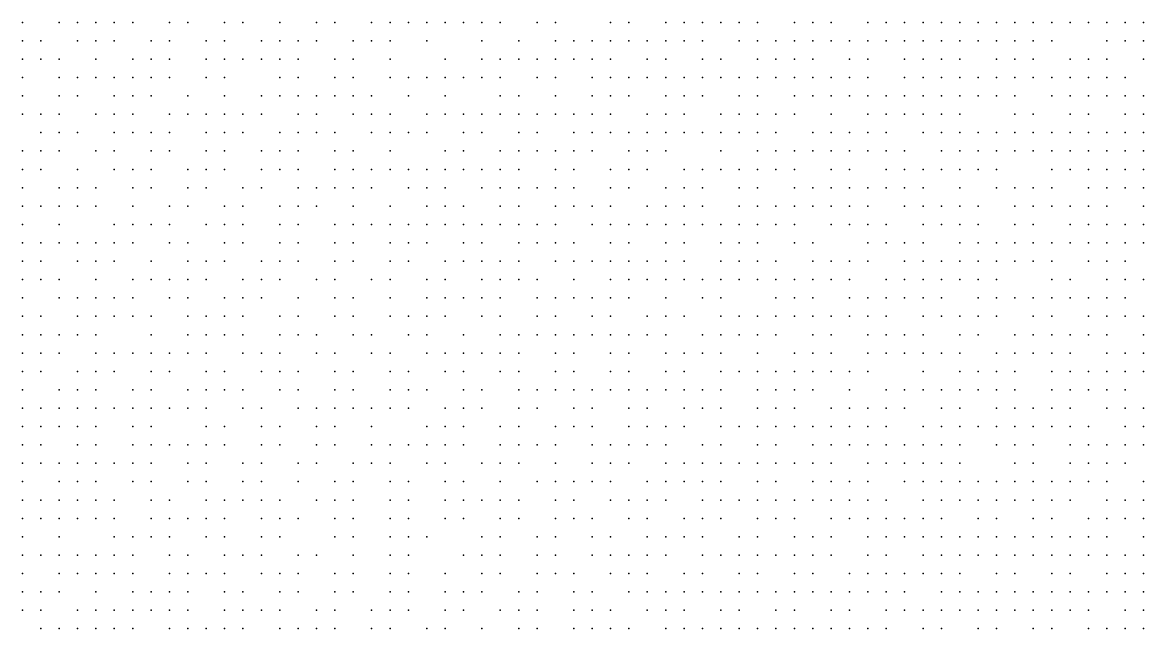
# Model space of a CAD drawing. Extents: x 429 to 793, y 817 to 1241.
# Drawn here: x 474.63 to 519.16, y 1159.71 to 1183.8 of the extents above; entities that cross this region are included whole.
import ezdxf

# ---------------------------------------------------------------- set-up
doc = ezdxf.new("R2010")
doc.units = 0

msp = doc.modelspace()

# ---------------------------------------------------------------- linework, layer by layer
for p in [(474.63, 1183.8, 166.089), (476.09, 1183.8, 168.683), (476.82, 1183.8, 170.114), (477.55, 1183.8, 171.3), (478.28, 1183.8, 172.22), (479.01, 1183.8, 173.578), (480.47, 1183.8, 175.9), (481.2, 1183.8, 176.815), (482.66, 1183.8, 179.562), (483.39, 1183.8, 180.3), (484.85, 1183.8, 182.775), (486.31, 1183.8, 184.504), (487.04, 1183.8, 185.94), (488.5, 1183.8, 187.71), (489.23, 1183.8, 188.82), (489.96, 1183.8, 190.193), (490.69, 1183.8, 190.975), (491.42, 1183.8, 192.068), (492.15, 1183.8, 192.738), (492.88, 1183.8, 193.83), (493.61, 1183.8, 194.915), (495.07, 1183.8, 196.994), (495.8, 1183.8, 197.72), (497.99, 1183.8, 200.532), (498.72, 1183.8, 201.481), (500.18, 1183.8, 203.265), (500.91, 1183.8, 203.77), (501.64, 1183.8, 204.275), (502.37, 1183.8, 205.155), (503.1, 1183.8, 206.344), (503.83, 1183.8, 206.665), (505.29, 1183.8, 208.355), (506.02, 1183.8, 209.3), (506.75, 1183.8, 210.203), (508.21, 1183.8, 211.533), (508.94, 1183.8, 212.403), (509.67, 1183.8, 212.854), (510.4, 1183.8, 213.3), (511.13, 1183.8, 214.043), (511.86, 1183.8, 214.794), (512.59, 1183.8, 215.545), (513.32, 1183.8, 216.335), (514.05, 1183.8, 216.802), (514.78, 1183.8, 217.27), (515.51, 1183.8, 218.04), (516.24, 1183.8, 218.51), (516.97, 1183.8, 219.35), (517.7, 1183.8, 219.786), (518.43, 1183.8, 220.423), (519.16, 1183.8, 221.135), (474.63, 1183.07, 166.336), (475.36, 1183.07, 167.335), (476.82, 1183.07, 169.848), (477.55, 1183.07, 171.32), (478.28, 1183.07, 172.384), (479.74, 1183.07, 174.98), (480.47, 1183.07, 175.91), (481.93, 1183.07, 178.357), (482.66, 1183.07, 179.109), (484.12, 1183.07, 181.524), (484.85, 1183.07, 182.593), (485.58, 1183.07, 183.938), (486.31, 1183.07, 184.939), (487.77, 1183.07, 186.86), (488.5, 1183.07, 188.182), (489.23, 1183.07, 189.235), (490.69, 1183.07, 191.397), (492.88, 1183.07, 193.947), (494.34, 1183.07, 195.987), (495.8, 1183.07, 197.404), (496.53, 1183.07, 198.635), (497.26, 1183.07, 199.878), (497.99, 1183.07, 200.205), (498.72, 1183.07, 201.389), (499.45, 1183.07, 201.864), (500.18, 1183.07, 202.612), (500.91, 1183.07, 204.119), (501.64, 1183.07, 204.65), (503.1, 1183.07, 206.027), (503.83, 1183.07, 207.028), (504.56, 1183.07, 208.034), (505.29, 1183.07, 208.717), (506.02, 1183.07, 209.217), (506.75, 1183.07, 210.065), (507.48, 1183.07, 210.721), (508.21, 1183.07, 211.05), (508.94, 1183.07, 212.277), (509.67, 1183.07, 212.728), (510.4, 1183.07, 213.62), (511.13, 1183.07, 214.098), (511.86, 1183.07, 215.107), (512.59, 1183.07, 215.638), (513.32, 1183.07, 216.302), (514.05, 1183.07, 217.105), (514.78, 1183.07, 217.572), (515.51, 1183.07, 217.829), (517.7, 1183.07, 219.753), (518.43, 1183.07, 220.51), (519.16, 1183.07, 220.97), (474.63, 1182.34, 166.418), (475.36, 1182.34, 167.499), (476.09, 1182.34, 168.58), (477.55, 1182.34, 171.054), (479.01, 1182.34, 173.522), (479.74, 1182.34, 174.99), (480.47, 1182.34, 176.069), (481.93, 1182.34, 178.195), (482.66, 1182.34, 179.554), (483.39, 1182.34, 179.852), (484.12, 1182.34, 181.967), (484.85, 1182.34, 182.735), (485.58, 1182.34, 184.095), (487.04, 1182.34, 186.092), (487.77, 1182.34, 186.81), (489.23, 1182.34, 189.331), (491.42, 1182.34, 192.172), (492.88, 1182.34, 194.364), (493.61, 1182.34, 194.663), (494.34, 1182.34, 195.745), (495.07, 1182.34, 196.817), (495.8, 1182.34, 198.052), (496.53, 1182.34, 198.84), (497.26, 1182.34, 199.573), (497.99, 1182.34, 200.587), (499.45, 1182.34, 201.958), (500.18, 1182.34, 203.323), (501.64, 1182.34, 204.973), (502.37, 1182.34, 205.452), (503.83, 1182.34, 207.25), (504.56, 1182.34, 207.738), (505.29, 1182.34, 208.396), (506.02, 1182.34, 209.572), (507.48, 1182.34, 211.046), (508.21, 1182.34, 211.375), (509.67, 1182.34, 213.143), (510.4, 1182.34, 213.94), (511.13, 1182.34, 214.417), (511.86, 1182.34, 214.895), (513.32, 1182.34, 216.17), (514.05, 1182.34, 216.894), (514.78, 1182.34, 217.618), (516.24, 1182.34, 218.779), (516.97, 1182.34, 219.585), (517.7, 1182.34, 220.047), (519.16, 1182.34, 221.265), (474.63, 1181.61, 166.332), (476.09, 1181.61, 168.617), (476.82, 1181.61, 170.122), (477.55, 1181.61, 171.191), (478.28, 1181.61, 172.732), (479.01, 1181.61, 173.798), (479.74, 1181.61, 174.726), (480.47, 1181.61, 175.92), (481.93, 1181.61, 178.64), (482.66, 1181.61, 179.691), (484.85, 1181.61, 182.715), (485.58, 1181.61, 183.478), (487.04, 1181.61, 186.322), (487.77, 1181.61, 187.223), (489.23, 1181.61, 189.394), (489.96, 1181.61, 190.48), (490.69, 1181.61, 191.535), (491.42, 1181.61, 192.271), (492.15, 1181.61, 193.325), (492.88, 1181.61, 194.412), (493.61, 1181.61, 195.078), (495.07, 1181.61, 197.106), (495.8, 1181.61, 197.974), (497.26, 1181.61, 199.963), (497.99, 1181.61, 200.627), (498.72, 1181.61, 201.68), (499.45, 1181.61, 202.333), (500.18, 1181.61, 203.381), (500.91, 1181.61, 203.698), (501.64, 1181.61, 204.869), (502.37, 1181.61, 205.4), (503.1, 1181.61, 206.265), (503.83, 1181.61, 206.763), (504.56, 1181.61, 208.105), (505.29, 1181.61, 208.964), (506.02, 1181.61, 209.734), (506.75, 1181.61, 210.388), (507.48, 1181.61, 210.717), (508.21, 1181.61, 211.7), (509.67, 1181.61, 212.985), (510.4, 1181.61, 213.462), (511.13, 1181.61, 214.705), (511.86, 1181.61, 215.215), (512.59, 1181.61, 216.01), (513.32, 1181.61, 216.478), (514.05, 1181.61, 217.197), (514.78, 1181.61, 217.71), (515.51, 1181.61, 218.434), (516.24, 1181.61, 219.082), (516.97, 1181.61, 219.518), (517.7, 1181.61, 219.88), (518.43, 1181.61, 220.805), (474.63, 1180.88, 165.742), (476.09, 1180.88, 168.945), (476.82, 1180.88, 169.997), (478.28, 1180.88, 172.285), (479.01, 1180.88, 173.205), (479.74, 1180.88, 174.864), (481.2, 1180.88, 177.37), (482.66, 1180.88, 179.538), (484.12, 1180.88, 181.785), (484.85, 1180.88, 183.16), (485.58, 1180.88, 183.916), (486.31, 1180.88, 184.97), (487.04, 1180.88, 186.283), (487.77, 1180.88, 187.022), (488.5, 1180.88, 187.635), (489.96, 1180.88, 190.402), (491.42, 1180.88, 191.982), (493.61, 1180.88, 195.518), (494.34, 1180.88, 195.839), (495.8, 1180.88, 198.26), (497.26, 1180.88, 199.3), (497.99, 1180.88, 200.353), (498.72, 1180.88, 201.59), (500.18, 1180.88, 203.064), (500.91, 1180.88, 204.073), (501.64, 1180.88, 204.765), (503.1, 1180.88, 206.801), (503.83, 1180.88, 207.13), (505.29, 1180.88, 208.848), (506.02, 1180.88, 209.745), (506.75, 1180.88, 210.23), (507.48, 1180.88, 211.048), (508.21, 1180.88, 211.696), (508.94, 1180.88, 212.476), (509.67, 1180.88, 213.305), (510.4, 1180.88, 213.941), (511.13, 1180.88, 214.577), (511.86, 1180.88, 215.023), (512.59, 1180.88, 215.914), (513.32, 1180.88, 216.318), (514.05, 1180.88, 217.247), (515.51, 1180.88, 218.48), (516.24, 1180.88, 218.947), (516.97, 1180.88, 219.417), (517.7, 1180.88, 220.175), (518.43, 1180.88, 220.887), (519.16, 1180.88, 221.525), (474.63, 1180.15, 166.312), (475.36, 1180.15, 167.305), (476.09, 1180.15, 168.217), (477.55, 1180.15, 171.39), (478.28, 1180.15, 172.608), (479.01, 1180.15, 173.677), (480.47, 1180.15, 175.932), (481.2, 1180.15, 177.427), (481.93, 1180.15, 178.478), (482.66, 1180.15, 179.53), (483.39, 1180.15, 180.966), (484.12, 1180.15, 181.957), (485.58, 1180.15, 184.395), (486.31, 1180.15, 185.383), (487.77, 1180.15, 187.434), (488.5, 1180.15, 188.46), (489.23, 1180.15, 189.431), (490.69, 1180.15, 191.305), (491.42, 1180.15, 192.394), (492.15, 1180.15, 193.424), (492.88, 1180.15, 194.16), (493.61, 1180.15, 195.197), (494.34, 1180.15, 196.234), (495.07, 1180.15, 197.423), (495.8, 1180.15, 198), (496.53, 1180.15, 198.65), (497.26, 1180.15, 200.165), (497.99, 1180.15, 200.64), (499.45, 1180.15, 202.44), (500.18, 1180.15, 203.087), (500.91, 1180.15, 204.448), (502.37, 1180.15, 205.637), (503.1, 1180.15, 206.471), (503.83, 1180.15, 207.473), (504.56, 1180.15, 208.389), (505.29, 1180.15, 209.108), (506.75, 1180.15, 210.562), (508.21, 1180.15, 211.865), (508.94, 1180.15, 212.35), (509.67, 1180.15, 213.305), (510.4, 1180.15, 213.941), (511.13, 1180.15, 214.895), (511.86, 1180.15, 215.34), (514.05, 1180.15, 217.092), (514.78, 1180.15, 218.017), (516.24, 1180.15, 219.25), (516.97, 1180.15, 219.712), (518.43, 1180.15, 220.673), (519.16, 1180.15, 221.385), (475.36, 1179.42, 167.78), (476.09, 1179.42, 168.837), (476.82, 1179.42, 169.963), (478.28, 1179.42, 172.484), (479.01, 1179.42, 173.881), (479.74, 1179.42, 175.042), (480.47, 1179.42, 176.23), (481.93, 1179.42, 178.62), (482.66, 1179.42, 179.52), (483.39, 1179.42, 181.022), (484.85, 1179.42, 183.12), (485.58, 1179.42, 184.107), (486.31, 1179.42, 185.508), (487.04, 1179.42, 186.245), (488.5, 1179.42, 188.174), (489.23, 1179.42, 189.353), (489.96, 1179.42, 190.625), (490.69, 1179.42, 191.717), (492.15, 1179.42, 193.597), (492.88, 1179.42, 194.557), (494.34, 1179.42, 196.308), (495.07, 1179.42, 197.345), (496.53, 1179.42, 199.064), (497.26, 1179.42, 200.075), (497.99, 1179.42, 201.025), (498.72, 1179.42, 201.783), (499.45, 1179.42, 202.82), (500.18, 1179.42, 203.467), (500.91, 1179.42, 204.493), (501.64, 1179.42, 205.04), (502.37, 1179.42, 205.812), (503.1, 1179.42, 206.814), (503.83, 1179.42, 207.486), (504.56, 1179.42, 208.273), (506.02, 1179.42, 209.441), (506.75, 1179.42, 210.41), (507.48, 1179.42, 211.319), (508.21, 1179.42, 212.198), (508.94, 1179.42, 212.675), (510.4, 1179.42, 214.258), (511.13, 1179.42, 214.577), (511.86, 1179.42, 215.658), (512.59, 1179.42, 216.158), (513.32, 1179.42, 216.625), (514.05, 1179.42, 217.4), (514.78, 1179.42, 217.862), (515.51, 1179.42, 218.688), (516.24, 1179.42, 219.118), (516.97, 1179.42, 219.748), (517.7, 1179.42, 220.46), (518.43, 1179.42, 220.958), (519.16, 1179.42, 221.67), (474.63, 1178.69, 166.528), (475.36, 1178.69, 167.666), (476.09, 1178.69, 168.73), (477.55, 1178.69, 171.161), (478.28, 1178.69, 172.335), (479.74, 1178.69, 175.045), (480.47, 1178.69, 175.49), (481.93, 1178.69, 178.61), (482.66, 1178.69, 179.812), (484.12, 1178.69, 182.21), (484.85, 1178.69, 183.082), (485.58, 1178.69, 183.53), (487.04, 1178.69, 186.62), (487.77, 1178.69, 187.601), (489.23, 1178.69, 189.76), (491.42, 1178.69, 192.619), (492.15, 1178.69, 193.523), (493.61, 1178.69, 194.955), (494.34, 1178.69, 196.016), (495.07, 1178.69, 197.077), (495.8, 1178.69, 198.438), (496.53, 1178.69, 199.449), (497.26, 1178.69, 200.147), (498.72, 1178.69, 201.507), (499.45, 1178.69, 202.163), (500.18, 1178.69, 203.66), (502.37, 1178.69, 205.845), (503.83, 1178.69, 207.828), (504.56, 1178.69, 208.158), (505.29, 1178.69, 209.137), (506.02, 1178.69, 209.779), (506.75, 1178.69, 210.742), (507.48, 1178.69, 211.197), (508.21, 1178.69, 212.106), (508.94, 1178.69, 212.522), (509.67, 1178.69, 213.47), (511.13, 1178.69, 214.894), (511.86, 1178.69, 215.212), (512.59, 1178.69, 215.997), (513.32, 1178.69, 216.932), (514.05, 1178.69, 217.085), (514.78, 1178.69, 218.127), (515.51, 1178.69, 218.557), (516.24, 1178.69, 218.986), (516.97, 1178.69, 219.83), (517.7, 1178.69, 220.288), (518.43, 1178.69, 221.243), (519.16, 1178.69, 221.457), (474.63, 1177.96, 166.015), (475.36, 1177.96, 167.85), (476.82, 1177.96, 170.253), (478.28, 1177.96, 172.36), (479.01, 1177.96, 174.061), (479.74, 1177.96, 174.777), (481.2, 1177.96, 177.445), (481.93, 1177.96, 178.155), (482.66, 1177.96, 179.51), (484.12, 1177.96, 182.172), (484.85, 1177.96, 183.343), (485.58, 1177.96, 183.94), (487.04, 1177.96, 186.155), (487.77, 1177.96, 187.314), (488.5, 1177.96, 188.702), (489.23, 1177.96, 189.683), (489.96, 1177.96, 190.77), (490.69, 1177.96, 191.805), (491.42, 1177.96, 192.545), (492.15, 1177.96, 193.449), (492.88, 1177.96, 194.699), (493.61, 1177.96, 195.353), (494.34, 1177.96, 196.705), (495.8, 1177.96, 198.135), (496.53, 1177.96, 199.167), (497.99, 1177.96, 200.845), (498.72, 1177.96, 201.887), (499.45, 1177.96, 202.878), (500.91, 1177.96, 204.48), (501.64, 1177.96, 205.208), (502.37, 1177.96, 206.198), (503.1, 1177.96, 206.848), (503.83, 1177.96, 207.85), (504.56, 1177.96, 208.5), (505.29, 1177.96, 209.148), (506.75, 1177.96, 210.427), (507.48, 1177.96, 211.53), (508.94, 1177.96, 212.848), (509.67, 1177.96, 213.325), (510.4, 1177.96, 213.795), (511.13, 1177.96, 215.06), (511.86, 1177.96, 215.53), (512.59, 1177.96, 216.295), (513.32, 1177.96, 217.068), (515.51, 1177.96, 218.92), (516.24, 1177.96, 219.375), (516.97, 1177.96, 220.12), (517.7, 1177.96, 220.577), (518.43, 1177.96, 221.035), (519.16, 1177.96, 221.742), (474.63, 1177.23, 166.492), (476.09, 1177.23, 169.09), (476.82, 1177.23, 170.14), (477.55, 1177.23, 171.485), (479.01, 1177.23, 173.853), (479.74, 1177.23, 175.224), (481.2, 1177.23, 177.625), (481.93, 1177.23, 178.6), (483.39, 1177.23, 181.022), (484.12, 1177.23, 181.717), (485.58, 1177.23, 184.35), (486.31, 1177.23, 185.38), (487.04, 1177.23, 186.565), (487.77, 1177.23, 187.435), (488.5, 1177.23, 188.456), (489.96, 1177.23, 190.83), (490.69, 1177.23, 191.895), (491.42, 1177.23, 192.96), (492.88, 1177.23, 194.046), (493.61, 1177.23, 195.75), (494.34, 1177.23, 196.625), (495.07, 1177.23, 197.58), (495.8, 1177.23, 198.53), (496.53, 1177.23, 199.562), (497.99, 1177.23, 201.23), (498.72, 1177.23, 202.234), (500.18, 1177.23, 203.92), (500.91, 1177.23, 204.38), (501.64, 1177.23, 205.561), (503.1, 1177.23, 207.2), (503.83, 1177.23, 207.93), (505.29, 1177.23, 208.837), (506.02, 1177.23, 209.805), (506.75, 1177.23, 210.76), (507.48, 1177.23, 211.408), (508.21, 1177.23, 212.37), (508.94, 1177.23, 213.172), (509.67, 1177.23, 213.65), (510.4, 1177.23, 214.12), (511.86, 1177.23, 215.83), (513.32, 1177.23, 217.06), (514.05, 1177.23, 217.68), (514.78, 1177.23, 217.995), (515.51, 1177.23, 218.755), (516.97, 1177.23, 219.665), (517.7, 1177.23, 220.867), (518.43, 1177.23, 221.325), (519.16, 1177.23, 221.783), (474.63, 1176.5, 166.407), (475.36, 1176.5, 167.445), (476.09, 1176.5, 168.8), (476.82, 1176.5, 169.56), (477.55, 1176.5, 171.503), (479.01, 1176.5, 173.71), (480.47, 1176.5, 176.385), (481.2, 1176.5, 177.42), (482.66, 1176.5, 180.093), (483.39, 1176.5, 181.16), (484.85, 1176.5, 183.157), (485.58, 1176.5, 184.484), (486.31, 1176.5, 185.635), (487.77, 1176.5, 187.842), (489.23, 1176.5, 189.477), (490.69, 1176.5, 191.607), (491.42, 1176.5, 193.05), (492.15, 1176.5, 193.79), (493.61, 1176.5, 195.835), (494.34, 1176.5, 196.545), (495.8, 1176.5, 198.265), (496.53, 1176.5, 199.32), (497.26, 1176.5, 200.23), (497.99, 1176.5, 201.14), (499.45, 1176.5, 202.608), (500.18, 1176.5, 203.958), (500.91, 1176.5, 204.74), (501.64, 1176.5, 205.277), (503.1, 1176.5, 206.9), (503.83, 1176.5, 207.82), (504.56, 1176.5, 208.542), (505.29, 1176.5, 209.175), (506.02, 1176.5, 210.143), (506.75, 1176.5, 210.773), (507.48, 1176.5, 211.74), (508.21, 1176.5, 212.217), (509.67, 1176.5, 213.637), (510.4, 1176.5, 214.395), (511.13, 1176.5, 215.27), (511.86, 1176.5, 215.513), (512.59, 1176.5, 216.13), (514.05, 1176.5, 217.825), (514.78, 1176.5, 218.293), (515.51, 1176.5, 219.045), (516.24, 1176.5, 219.5), (516.97, 1176.5, 220.206), (517.7, 1176.5, 220.835), (519.16, 1176.5, 222.08), (474.63, 1175.77, 166.484), (476.09, 1175.77, 168.98), (478.28, 1175.77, 172.395), (479.01, 1175.77, 174.16), (479.74, 1175.77, 175.053), (480.47, 1175.77, 176.24), (481.93, 1175.77, 178.9), (482.66, 1175.77, 179.908), (483.39, 1175.77, 180.928), (484.85, 1175.77, 183.567), (485.58, 1175.77, 184.618), (487.04, 1175.77, 186.609), (487.77, 1175.77, 187.965), (488.5, 1175.77, 188.25), (489.23, 1175.77, 189.595), (489.96, 1175.77, 190.94), (490.69, 1175.77, 192.032), (491.42, 1175.77, 192.79), (492.15, 1175.77, 193.29), (492.88, 1175.77, 194.5), (493.61, 1175.77, 195.92), (494.34, 1175.77, 196.943), (495.07, 1175.77, 197.605), (495.8, 1175.77, 198.66), (497.26, 1175.77, 200.595), (497.99, 1175.77, 201.322), (498.72, 1175.77, 201.955), (499.45, 1175.77, 202.971), (500.18, 1175.77, 203.987), (500.91, 1175.77, 204.64), (501.64, 1175.77, 205.614), (502.37, 1175.77, 206.588), (503.1, 1175.77, 207.25), (503.83, 1175.77, 208.17), (504.56, 1175.77, 208.879), (505.29, 1175.77, 209.513), (506.75, 1175.77, 211.11), (507.48, 1175.77, 211.622), (508.21, 1175.77, 212.368), (508.94, 1175.77, 213.316), (510.4, 1175.77, 214.702), (511.13, 1175.77, 215.14), (511.86, 1175.77, 215.813), (512.59, 1175.77, 216.43), (514.05, 1175.77, 217.66), (514.78, 1175.77, 218.125), (516.24, 1175.77, 219.797), (516.97, 1175.77, 220.002), (517.7, 1175.77, 220.707), (518.43, 1175.77, 221.559), (519.16, 1175.77, 221.984), (474.63, 1175.04, 165.998), (475.36, 1175.04, 167.832), (476.09, 1175.04, 168.87), (476.82, 1175.04, 169.839), (477.55, 1175.04, 171.52), (478.28, 1175.04, 172.557), (479.01, 1175.04, 173.903), (480.47, 1175.04, 175.945), (481.2, 1175.04, 177.72), (482.66, 1175.04, 179.742), (483.39, 1175.04, 181.346), (484.85, 1175.04, 183.383), (485.58, 1175.04, 184.388), (487.04, 1175.04, 185.99), (487.77, 1175.04, 187.68), (489.23, 1175.04, 190.02), (489.96, 1175.04, 190.752), (490.69, 1175.04, 191.79), (492.15, 1175.04, 193.715), (492.88, 1175.04, 194.61), (494.34, 1175.04, 196.63), (495.07, 1175.04, 197.34), (495.8, 1175.04, 198.674), (496.53, 1175.04, 199.362), (497.99, 1175.04, 200.96), (498.72, 1175.04, 202.317), (500.18, 1175.04, 204.074), (500.91, 1175.04, 204.995), (502.37, 1175.04, 206.626), (503.1, 1175.04, 206.938), (503.83, 1175.04, 208.246), (505.29, 1175.04, 209.535), (506.02, 1175.04, 210.293), (508.21, 1175.04, 212.37), (508.94, 1175.04, 212.997), (509.67, 1175.04, 213.945), (510.4, 1175.04, 214.573), (511.86, 1175.04, 216.113), (512.59, 1175.04, 216.73), (513.32, 1175.04, 217.195), (514.05, 1175.04, 218.027), (514.78, 1175.04, 218.46), (515.51, 1175.04, 218.888), (516.24, 1175.04, 219.593), (516.97, 1175.04, 220.299), (517.7, 1175.04, 221.005), (518.43, 1175.04, 221.431), (519.16, 1175.04, 222.205), (474.63, 1174.31, 166.235), (475.36, 1174.31, 167.272), (476.82, 1174.31, 170.362), (477.55, 1174.31, 171.396), (478.28, 1174.31, 172.43), (479.74, 1174.31, 175.055), (481.2, 1174.31, 177.451), (481.93, 1174.31, 179.008), (482.66, 1174.31, 180.159), (484.12, 1174.31, 182.48), (484.85, 1174.31, 182.933), (485.58, 1174.31, 183.795), (487.04, 1174.31, 186.4), (487.77, 1174.31, 187.82), (489.23, 1174.31, 190.138), (489.96, 1174.31, 191.177), (491.42, 1174.31, 192.715), (492.15, 1174.31, 193.963), (492.88, 1174.31, 195.02), (493.61, 1174.31, 196.067), (494.34, 1174.31, 196.863), (495.8, 1174.31, 198.737), (496.53, 1174.31, 199.727), (497.26, 1174.31, 200.415), (497.99, 1174.31, 201.051), (498.72, 1174.31, 202.372), (499.45, 1174.31, 203.042), (500.18, 1174.31, 203.971), (500.91, 1174.31, 204.707), (502.37, 1174.31, 206.335), (503.1, 1174.31, 207.288), (503.83, 1174.31, 207.95), (504.56, 1174.31, 208.905), (506.02, 1174.31, 210.175), (506.75, 1174.31, 211.061), (507.48, 1174.31, 211.753), (508.21, 1174.31, 212.685), (509.67, 1174.31, 213.938), (510.4, 1174.31, 214.88), (511.13, 1174.31, 215.497), (511.86, 1174.31, 216.111), (512.59, 1174.31, 216.723), (513.32, 1174.31, 217.465), (514.05, 1174.31, 217.897), (514.78, 1174.31, 218.725), (515.51, 1174.31, 219.185), (516.97, 1174.31, 220.597), (517.7, 1174.31, 221.098), (518.43, 1174.31, 221.76), (474.63, 1173.58, 165.675), (475.36, 1173.58, 167.75), (476.09, 1173.58, 168.91), (477.55, 1173.58, 171.565), (479.01, 1173.58, 173.905), (479.74, 1173.58, 175.246), (480.47, 1173.58, 176.54), (481.2, 1173.58, 177.873), (481.93, 1173.58, 178.565), (483.39, 1173.58, 180.893), (484.12, 1173.58, 182.028), (484.85, 1173.58, 183.195), (486.31, 1173.58, 185.51), (487.04, 1173.58, 186.822), (488.5, 1173.58, 188.908), (489.23, 1173.58, 189.95), (490.69, 1173.58, 191.932), (491.42, 1173.58, 193.14), (492.88, 1173.58, 195.117), (493.61, 1173.58, 195.908), (494.34, 1173.58, 196.762), (495.07, 1173.58, 198.09), (496.53, 1173.58, 199.758), (497.99, 1173.58, 201.758), (498.72, 1173.58, 202.427), (499.45, 1173.58, 203.405), (500.18, 1173.58, 204.334), (500.91, 1173.58, 205.062), (501.64, 1173.58, 205.705), (502.37, 1173.58, 206.69), (503.1, 1173.58, 207.395), (503.83, 1173.58, 208.277), (504.56, 1173.58, 208.59), (505.29, 1173.58, 209.545), (506.02, 1173.58, 210.5), (506.75, 1173.58, 211.452), (507.48, 1173.58, 212.068), (508.94, 1173.58, 213.439), (509.67, 1173.58, 213.879), (510.4, 1173.58, 214.758), (511.13, 1173.58, 215.492), (511.86, 1173.58, 216.104), (512.59, 1173.58, 216.414), (513.32, 1173.58, 217.335), (515.51, 1173.58, 219.482), (516.24, 1173.58, 219.938), (517.7, 1173.58, 221.145), (518.43, 1173.58, 221.6), (519.16, 1173.58, 222.48), (474.63, 1172.85, 166.152), (476.09, 1172.85, 168.95), (476.82, 1172.85, 170.242), (477.55, 1172.85, 171.277), (478.28, 1172.85, 172.452), (479.01, 1172.85, 173.335), (480.47, 1172.85, 176.642), (481.2, 1172.85, 177.334), (482.66, 1172.85, 179.993), (483.39, 1172.85, 181.308), (484.12, 1172.85, 182.443), (485.58, 1172.85, 184.62), (487.04, 1172.85, 186.652), (487.77, 1172.85, 187.668), (489.23, 1172.85, 189.908), (490.69, 1172.85, 192.074), (491.42, 1172.85, 193.065), (492.15, 1172.85, 194.137), (492.88, 1172.85, 194.805), (493.61, 1172.85, 195.807), (495.07, 1172.85, 197.832), (495.8, 1172.85, 198.465), (496.53, 1172.85, 199.81), (497.26, 1172.85, 200.67), (497.99, 1172.85, 201.45), (498.72, 1172.85, 202.142), (500.18, 1172.85, 204.418), (501.64, 1172.85, 206.06), (502.37, 1172.85, 206.505), (504.56, 1172.85, 209.235), (505.29, 1172.85, 209.87), (506.02, 1172.85, 210.51), (507.48, 1172.85, 211.767), (508.21, 1172.85, 212.693), (508.94, 1172.85, 213.318), (509.67, 1172.85, 214.197), (510.4, 1172.85, 214.636), (511.13, 1172.85, 215.5), (512.59, 1172.85, 216.716), (513.32, 1172.85, 217.637), (514.05, 1172.85, 218.103), (514.78, 1172.85, 218.562), (515.51, 1172.85, 219.32), (516.24, 1172.85, 220.201), (516.97, 1172.85, 220.69), (517.7, 1172.85, 221.464), (518.43, 1172.85, 221.875), (474.63, 1172.12, 166.458), (475.36, 1172.12, 167.406), (476.82, 1172.12, 170.457), (477.55, 1172.12, 171.587), (478.28, 1172.12, 172.762), (479.01, 1172.12, 174.24), (479.74, 1172.12, 175.38), (481.2, 1172.12, 177.667), (481.93, 1172.12, 178.82), (482.66, 1172.12, 180.092), (483.39, 1172.12, 181.456), (484.85, 1172.12, 183.42), (485.58, 1172.12, 184.767), (487.04, 1172.12, 187.074), (487.77, 1172.12, 188.09), (489.23, 1172.12, 190.175), (489.96, 1172.12, 190.795), (490.69, 1172.12, 191.834), (491.42, 1172.12, 193.028), (492.88, 1172.12, 195.182), (493.61, 1172.12, 196.185), (495.07, 1172.12, 198.207), (495.8, 1172.12, 198.84), (497.26, 1172.12, 200.878), (497.99, 1172.12, 201.515), (499.45, 1172.12, 203.46), (500.18, 1172.12, 204.13), (500.91, 1172.12, 205.103), (502.37, 1172.12, 206.84), (503.1, 1172.12, 207.62), (503.83, 1172.12, 207.985), (504.56, 1172.12, 208.932), (505.29, 1172.12, 209.562), (506.02, 1172.12, 210.52), (506.75, 1172.12, 211.15), (507.48, 1172.12, 212.081), (508.21, 1172.12, 213.011), (508.94, 1172.12, 213.635), (510.4, 1172.12, 214.883), (511.13, 1172.12, 215.81), (511.86, 1172.12, 216.417), (512.59, 1172.12, 217.023), (513.32, 1172.12, 217.328), (514.78, 1172.12, 218.86), (515.51, 1172.12, 219.469), (516.97, 1172.12, 220.907), (517.7, 1172.12, 221.328), (518.43, 1172.12, 222.15), (519.16, 1172.12, 222.6), (474.63, 1171.39, 166.214), (475.36, 1171.39, 167.622), (476.09, 1171.39, 169.03), (476.82, 1171.39, 170.214), (477.55, 1171.39, 171.61), (479.74, 1171.39, 175.38), (481.2, 1171.39, 177.64), (481.93, 1171.39, 178.807), (482.66, 1171.39, 180.245), (483.39, 1171.39, 181.242), (484.85, 1171.39, 183.518), (485.58, 1171.39, 184.914), (486.31, 1171.39, 185.887), (487.77, 1171.39, 187.818), (488.5, 1171.39, 188.513), (489.96, 1171.39, 191.217), (490.69, 1171.39, 192.257), (492.15, 1171.39, 194.255), (493.61, 1171.39, 196.25), (494.34, 1171.39, 196.94), (495.07, 1171.39, 198.23), (495.8, 1171.39, 199.215), (496.53, 1171.39, 200.075), (497.26, 1171.39, 200.56), (497.99, 1171.39, 201.883), (498.72, 1171.39, 202.877), (499.45, 1171.39, 203.66), (500.18, 1171.39, 204.47), (501.64, 1171.39, 205.757), (502.37, 1171.39, 206.73), (503.1, 1171.39, 207.693), (503.83, 1171.39, 208.312), (504.56, 1171.39, 209.26), (506.02, 1171.39, 210.594), (506.75, 1171.39, 211.472), (508.21, 1171.39, 213.022), (508.94, 1171.39, 213.328), (509.67, 1171.39, 214.577), (510.4, 1171.39, 215.193), (511.86, 1171.39, 216.543), (512.59, 1171.39, 216.966), (514.05, 1171.39, 218.23), (514.78, 1171.39, 219.132), (515.51, 1171.39, 219.754), (516.24, 1171.39, 220.35), (516.97, 1171.39, 220.771), (517.7, 1171.39, 221.557), (519.16, 1171.39, 222.425), (474.63, 1170.66, 166.123), (475.36, 1170.66, 167.297), (476.09, 1170.66, 168.47), (477.55, 1170.66, 171.509), (478.28, 1170.66, 172.52), (479.01, 1170.66, 174.008), (479.74, 1170.66, 175.38), (480.47, 1170.66, 175.95), (481.2, 1170.66, 177.527), (481.93, 1170.66, 178.787), (483.39, 1170.66, 180.663), (484.12, 1170.66, 182.232), (484.85, 1170.66, 183.38), (486.31, 1170.66, 185.857), (487.04, 1170.66, 187.004), (488.5, 1170.66, 189.357), (489.23, 1170.66, 189.978), (490.69, 1170.66, 192.027), (491.42, 1170.66, 193.34), (492.15, 1170.66, 193.645), (492.88, 1170.66, 195.277), (493.61, 1170.66, 196.46), (494.34, 1170.66, 197.32), (495.8, 1170.66, 199.285), (496.53, 1170.66, 199.965), (497.99, 1170.66, 201.937), (498.72, 1170.66, 202.25), (500.18, 1170.66, 204.005), (500.91, 1170.66, 205.447), (501.64, 1170.66, 206.092), (502.37, 1170.66, 207.065), (503.83, 1170.66, 208.649), (505.29, 1170.66, 210.037), (506.02, 1170.66, 210.926), (506.75, 1170.66, 211.795), (508.21, 1170.66, 212.728), (508.94, 1170.66, 213.646), (509.67, 1170.66, 214.27), (510.4, 1170.66, 214.887), (511.13, 1170.66, 215.809), (511.86, 1170.66, 216.415), (513.32, 1170.66, 217.684), (514.05, 1170.66, 218.52), (514.78, 1170.66, 219.127), (515.51, 1170.66, 219.728), (516.24, 1170.66, 220.039), (517.7, 1170.66, 221.238), (518.43, 1170.66, 221.832), (519.16, 1170.66, 222.7), (474.63, 1169.93, 166.197), (475.36, 1169.93, 166.737), (476.82, 1169.93, 169.945), (477.55, 1169.93, 170.956), (478.28, 1169.93, 171.967), (479.74, 1169.93, 175.264), (480.47, 1169.93, 176.513), (481.93, 1169.93, 178.767), (482.66, 1169.93, 179.496), (484.12, 1169.93, 182.219), (484.85, 1169.93, 183.363), (485.58, 1169.93, 184.952), (487.04, 1169.93, 186.727), (487.77, 1169.93, 187.745), (489.23, 1169.93, 190.4), (489.96, 1169.93, 191.439), (491.42, 1169.93, 193.417), (492.15, 1169.93, 194.027), (493.61, 1169.93, 196.365), (494.34, 1169.93, 196.845), (495.8, 1169.93, 199.333), (496.53, 1169.93, 200.34), (497.99, 1169.93, 201.624), (498.72, 1169.93, 202.595), (500.18, 1169.93, 204.19), (500.91, 1169.93, 205.15), (502.37, 1169.93, 206.922), (503.1, 1169.93, 208.038), (503.83, 1169.93, 208.344), (504.56, 1169.93, 209.287), (505.29, 1169.93, 210.37), (506.02, 1169.93, 210.814), (506.75, 1169.93, 211.501), (507.48, 1169.93, 212.117), (508.21, 1169.93, 213.05), (510.4, 1169.93, 215.187), (511.86, 1169.93, 216.71), (512.59, 1169.93, 217.133), (513.32, 1169.93, 217.92), (514.05, 1169.93, 218.81), (515.51, 1169.93, 219.417), (516.24, 1169.93, 220.324), (516.97, 1169.93, 220.92), (517.7, 1169.93, 221.513), (518.43, 1169.93, 222.401), (519.16, 1169.93, 222.985), (474.63, 1169.2, 165.675), (476.09, 1169.2, 168.541), (476.82, 1169.2, 170.402), (477.55, 1169.2, 171.421), (479.01, 1169.2, 174.237), (479.74, 1169.2, 175.38), (481.2, 1169.2, 177.302), (481.93, 1169.2, 178.654), (482.66, 1169.2, 180.143), (483.39, 1169.2, 181.519), (484.85, 1169.2, 182.787), (485.58, 1169.2, 184.5), (487.04, 1169.2, 187.145), (487.77, 1169.2, 188.163), (489.23, 1169.2, 190.462), (489.96, 1169.2, 191.175), (490.69, 1169.2, 192.12), (492.15, 1169.2, 194.442), (492.88, 1169.2, 195.405), (494.34, 1169.2, 197.067), (495.07, 1169.2, 198.08), (495.8, 1169.2, 199.4), (496.53, 1169.2, 199.87), (497.26, 1169.2, 200.998), (497.99, 1169.2, 201.969), (498.72, 1169.2, 202.94), (499.45, 1169.2, 203.91), (500.18, 1169.2, 204.87), (500.91, 1169.2, 205.49), (501.64, 1169.2, 205.967), (502.37, 1169.2, 207.27), (503.83, 1169.2, 208.687), (504.56, 1169.2, 209.62), (505.29, 1169.2, 210.258), (506.02, 1169.2, 210.884), (507.48, 1169.2, 212.44), (508.94, 1169.2, 213.723), (509.67, 1169.2, 214.57), (510.4, 1169.2, 215.482), (511.13, 1169.2, 216.088), (511.86, 1169.2, 216.399), (512.59, 1169.2, 217.428), (513.32, 1169.2, 217.61), (514.05, 1169.2, 218.21), (515.51, 1169.2, 219.946), (516.24, 1169.2, 220.792), (516.97, 1169.2, 221.208), (517.7, 1169.2, 221.803), (518.43, 1169.2, 222.387), (474.63, 1168.47, 166.27), (475.36, 1168.47, 166.848), (476.09, 1168.47, 167.967), (476.82, 1168.47, 170.307), (477.55, 1168.47, 171.443), (478.28, 1168.47, 172.565), (479.01, 1168.47, 173.123), (479.74, 1168.47, 175.385), (480.47, 1168.47, 175.96), (481.2, 1168.47, 177.65), (481.93, 1168.47, 178.777), (483.39, 1168.47, 181.394), (484.12, 1168.47, 182.207), (485.58, 1168.47, 184.92), (486.31, 1168.47, 185.792), (487.04, 1168.47, 186.962), (487.77, 1168.47, 187.98), (488.5, 1168.47, 189.143), (489.23, 1168.47, 189.725), (489.96, 1168.47, 191.562), (491.42, 1168.47, 193.19), (492.15, 1168.47, 194.153), (492.88, 1168.47, 195.501), (494.34, 1168.47, 197.447), (495.07, 1168.47, 198.46), (496.53, 1168.47, 200.225), (497.26, 1168.47, 201.035), (498.72, 1168.47, 202.972), (499.45, 1168.47, 203.63), (500.91, 1168.47, 205.535), (501.64, 1168.47, 206.663), (502.37, 1168.47, 207.45), (503.83, 1168.47, 209.022), (504.56, 1168.47, 209.638), (505.29, 1168.47, 210.59), (506.75, 1168.47, 211.823), (507.48, 1168.47, 212.747), (508.21, 1168.47, 213.175), (508.94, 1168.47, 214.27), (509.67, 1168.47, 214.87), (511.13, 1168.47, 215.78), (511.86, 1168.47, 216.694), (513.32, 1168.47, 217.9), (514.05, 1168.47, 218.799), (514.78, 1168.47, 219.395), (515.51, 1168.47, 220.241), (516.24, 1168.47, 220.664), (517.7, 1168.47, 222.085), (518.43, 1168.47, 222.672), (519.16, 1168.47, 222.971), (474.63, 1167.74, 165.73), (475.36, 1167.74, 167.465), (476.09, 1167.74, 168.583), (476.82, 1167.74, 170.322), (477.55, 1167.74, 171.174), (479.01, 1167.74, 173.977), (479.74, 1167.74, 175.393), (481.93, 1167.74, 178.78), (482.66, 1167.74, 179.89), (484.12, 1167.74, 182.183), (484.85, 1167.74, 183.907), (486.31, 1167.74, 185.76), (487.04, 1167.74, 187.005), (488.5, 1167.74, 189.088), (490.69, 1167.74, 192.52), (491.42, 1167.74, 193.577), (492.15, 1167.74, 194.572), (493.61, 1167.74, 196.175), (494.34, 1167.74, 197.533), (495.8, 1167.74, 199.64), (496.53, 1167.74, 200.418), (497.26, 1167.74, 201.383), (498.72, 1167.74, 203.155), (499.45, 1167.74, 203.975), (500.18, 1167.74, 204.93), (500.91, 1167.74, 205.883), (502.37, 1167.74, 207.165), (503.1, 1167.74, 207.785), (503.83, 1167.74, 208.74), (504.56, 1167.74, 209.665), (505.29, 1167.74, 210.448), (506.02, 1167.74, 211.206), (506.75, 1167.74, 212.131), (507.48, 1167.74, 212.746), (508.21, 1167.74, 213.483), (508.94, 1167.74, 213.97), (510.4, 1167.74, 215.17), (511.13, 1167.74, 216.385), (511.86, 1167.74, 216.842), (512.59, 1167.74, 217.598), (513.32, 1167.74, 218.197), (514.05, 1167.74, 219.094), (514.78, 1167.74, 219.69), (515.51, 1167.74, 220.113), (516.24, 1167.74, 220.898), (516.97, 1167.74, 221.495), (518.43, 1167.74, 222.372), (519.16, 1167.74, 223.256), (474.63, 1167.01, 165.81), (475.36, 1167.01, 167.507), (476.82, 1167.01, 170.052), (477.55, 1167.01, 171.473), (479.01, 1167.01, 173.715), (479.74, 1167.01, 175.4), (480.47, 1167.01, 175.973), (481.2, 1167.01, 177.387), (481.93, 1167.01, 178.785), (482.66, 1167.01, 179.897), (484.12, 1167.01, 182.753), (484.85, 1167.01, 183.33), (486.31, 1167.01, 186.18), (487.04, 1167.01, 187.307), (488.5, 1167.01, 189.033), (489.23, 1167.01, 189.762), (489.96, 1167.01, 191.33), (490.69, 1167.01, 192.445), (491.42, 1167.01, 193.348), (492.15, 1167.01, 194.353), (493.61, 1167.01, 196.56), (494.34, 1167.01, 197.224), (495.07, 1167.01, 198.197), (495.8, 1167.01, 199.17), (497.26, 1167.01, 201.43), (497.99, 1167.01, 202.205), (498.72, 1167.01, 203.033), (499.45, 1167.01, 203.508), (500.18, 1167.01, 204.943), (501.64, 1167.01, 206.533), (502.37, 1167.01, 207.5), (503.83, 1167.01, 209.06), (504.56, 1167.01, 209.985), (506.02, 1167.01, 211.21), (506.75, 1167.01, 211.823), (507.48, 1167.01, 213.054), (508.21, 1167.01, 213.363), (508.94, 1167.01, 214.27), (509.67, 1167.01, 215.172), (510.4, 1167.01, 215.47), (511.13, 1167.01, 216.235), (511.86, 1167.01, 217.15), (513.32, 1167.01, 218.492), (514.05, 1167.01, 219.088), (514.78, 1167.01, 219.389), (516.24, 1167.01, 220.589), (516.97, 1167.01, 221.186), (517.7, 1167.01, 221.783), (518.43, 1167.01, 222.66), (519.16, 1167.01, 223.25), (474.63, 1166.28, 165.85), (475.36, 1166.28, 166.97), (476.09, 1166.28, 168.692), (476.82, 1166.28, 169.257), (477.55, 1166.28, 170.923), (478.28, 1166.28, 172.06), (479.01, 1166.28, 173.733), (479.74, 1166.28, 175.137), (481.2, 1166.28, 177.105), (481.93, 1166.28, 178.79), (483.39, 1166.28, 180.903), (484.12, 1166.28, 182.735), (485.58, 1166.28, 185.027), (486.31, 1166.28, 186.145), (487.77, 1166.28, 188.433), (488.5, 1166.28, 189.56), (489.23, 1166.28, 190.372), (490.69, 1166.28, 191.85), (491.42, 1166.28, 193.736), (492.88, 1166.28, 195.347), (493.61, 1166.28, 196.47), (494.34, 1166.28, 197.28), (495.8, 1166.28, 199.525), (497.26, 1166.28, 201.131), (497.99, 1166.28, 202.083), (498.72, 1166.28, 203.385), (500.18, 1166.28, 204.665), (500.91, 1166.28, 205.945), (501.64, 1166.28, 206.88), (502.37, 1166.28, 207.508), (503.1, 1166.28, 208.444), (503.83, 1166.28, 209.38), (504.56, 1166.28, 209.842), (505.29, 1166.28, 210.917), (506.02, 1166.28, 211.52), (506.75, 1166.28, 212.443), (508.21, 1166.28, 213.67), (508.94, 1166.28, 214.575), (509.67, 1166.28, 215.181), (510.4, 1166.28, 215.778), (511.13, 1166.28, 216.543), (511.86, 1166.28, 217.298), (514.05, 1166.28, 218.789), (514.78, 1166.28, 219.684), (516.24, 1166.28, 220.877), (516.97, 1166.28, 221.769), (517.7, 1166.28, 222.07), (518.43, 1166.28, 222.891), (474.63, 1165.55, 165.91), (476.09, 1165.55, 168.734), (476.82, 1165.55, 169.843), (477.55, 1165.55, 171.518), (479.01, 1165.55, 173.77), (479.74, 1165.55, 174.313), (481.2, 1165.55, 177.665), (481.93, 1165.55, 178.508), (483.39, 1165.55, 181.467), (484.12, 1165.55, 182.723), (485.58, 1165.55, 184.45), (487.04, 1165.55, 187.233), (487.77, 1165.55, 188.36), (489.23, 1165.55, 190.226), (489.96, 1165.55, 191.558), (491.42, 1165.55, 193.727), (492.15, 1165.55, 194.565), (493.61, 1165.55, 196.68), (495.07, 1165.55, 198.627), (495.8, 1165.55, 199.41), (496.53, 1165.55, 200.532), (497.26, 1165.55, 201.484), (497.99, 1165.55, 202.435), (499.45, 1165.55, 204.387), (500.18, 1165.55, 205.01), (500.91, 1165.55, 205.633), (501.64, 1165.55, 206.745), (502.37, 1165.55, 207.52), (503.83, 1165.55, 209.072), (504.56, 1165.55, 210.163), (506.02, 1165.55, 211.531), (506.75, 1165.55, 212.29), (507.48, 1165.55, 213.068), (508.21, 1165.55, 213.982), (509.67, 1165.55, 214.888), (510.4, 1165.55, 216.085), (511.13, 1165.55, 216.85), (511.86, 1165.55, 216.999), (512.59, 1165.55, 217.596), (513.32, 1165.55, 218.193), (514.05, 1165.55, 219.385), (514.78, 1165.55, 219.832), (515.51, 1165.55, 220.28), (516.24, 1165.55, 221.165), (516.97, 1165.55, 221.749), (517.7, 1165.55, 222.353), (519.16, 1165.55, 223.81), (474.63, 1164.82, 165.347), (475.36, 1164.82, 167.077), (476.09, 1164.82, 168.777), (476.82, 1164.82, 169.327), (477.55, 1164.82, 170.708), (478.28, 1164.82, 172.66), (479.74, 1164.82, 174.899), (480.47, 1164.82, 176.003), (481.93, 1164.82, 178.79), (482.66, 1164.82, 180.02), (483.39, 1164.82, 181.36), (484.12, 1164.82, 182.7), (484.85, 1164.82, 183.506), (486.31, 1164.82, 186.087), (487.04, 1164.82, 186.66), (487.77, 1164.82, 188.342), (489.23, 1164.82, 190.607), (489.96, 1164.82, 191.193), (491.42, 1164.82, 193.552), (492.15, 1164.82, 194.389), (492.88, 1164.82, 195.713), (493.61, 1164.82, 196.44), (494.34, 1164.82, 197.714), (495.8, 1164.82, 199.777), (496.53, 1164.82, 200.595), (497.99, 1164.82, 202.488), (498.72, 1164.82, 203.14), (499.45, 1164.82, 204.395), (500.18, 1164.82, 205.342), (501.64, 1164.82, 206.913), (502.37, 1164.82, 207.84), (503.1, 1164.82, 208.46), (503.83, 1164.82, 209.555), (504.56, 1164.82, 210.02), (505.29, 1164.82, 210.935), (506.02, 1164.82, 211.849), (506.75, 1164.82, 212.608), (507.48, 1164.82, 213.385), (508.21, 1164.82, 213.688), (508.94, 1164.82, 214.295), (510.4, 1164.82, 216.094), (511.13, 1164.82, 216.392), (511.86, 1164.82, 217.297), (512.59, 1164.82, 218.191), (513.32, 1164.82, 218.49), (514.05, 1164.82, 219.232), (514.78, 1164.82, 220.127), (515.51, 1164.82, 220.567), (516.24, 1164.82, 221.448), (517.7, 1164.82, 222.635), (518.43, 1164.82, 223.046), (519.16, 1164.82, 223.456), (474.63, 1164.09, 165.97), (475.36, 1164.09, 167.103), (476.09, 1164.09, 168.52), (476.82, 1164.09, 169.9), (477.55, 1164.09, 171.292), (478.28, 1164.09, 172.685), (479.74, 1164.09, 174.917), (480.47, 1164.09, 176.567), (481.2, 1164.09, 177.67), (481.93, 1164.09, 178.792), (482.66, 1164.09, 179.353), (484.12, 1164.09, 182.147), (484.85, 1164.09, 183.813), (485.58, 1164.09, 184.927), (487.04, 1164.09, 187.187), (487.77, 1164.09, 188.287), (489.23, 1164.09, 190.01), (489.96, 1164.09, 191.717), (491.42, 1164.09, 193.38), (492.15, 1164.09, 194.876), (493.61, 1164.09, 196.8), (494.34, 1164.09, 197.427), (495.8, 1164.09, 199.675), (496.53, 1164.09, 200.952), (497.26, 1164.09, 201.92), (498.72, 1164.09, 203.473), (499.45, 1164.09, 204.42), (500.91, 1164.09, 205.675), (501.64, 1164.09, 206.627), (502.37, 1164.09, 207.233), (503.83, 1164.09, 209.4), (504.56, 1164.09, 210.342), (505.29, 1164.09, 211.252), (506.75, 1164.09, 212.465), (507.48, 1164.09, 213.394), (508.21, 1164.09, 214.001), (508.94, 1164.09, 214.607), (509.67, 1164.09, 215.513), (510.4, 1164.09, 216.255), (511.13, 1164.09, 216.7), (512.59, 1164.09, 218.187), (513.32, 1164.09, 218.785), (514.78, 1164.09, 220.268), (515.51, 1164.09, 220.855), (516.97, 1164.09, 222.032), (517.7, 1164.09, 222.616), (518.43, 1164.09, 223.328), (519.16, 1164.09, 223.505), (474.63, 1163.36, 165.493), (476.09, 1163.36, 167.703), (478.28, 1163.36, 172.71), (479.01, 1163.36, 173.823), (479.74, 1163.36, 174.648), (480.47, 1163.36, 176.59), (481.93, 1163.36, 178.794), (482.66, 1163.36, 179.917), (484.12, 1163.36, 182.688), (484.85, 1163.36, 183.773), (487.04, 1163.36, 187.36), (487.77, 1163.36, 188.153), (489.23, 1163.36, 190.533), (489.96, 1163.36, 191.62), (490.69, 1163.36, 192.745), (492.88, 1163.36, 195.587), (493.61, 1163.36, 196.854), (495.07, 1163.36, 199.103), (495.8, 1163.36, 199.726), (497.26, 1163.36, 201.881), (497.99, 1163.36, 202.452), (499.45, 1163.36, 204.428), (500.18, 1163.36, 205.384), (500.91, 1163.36, 206.008), (501.64, 1163.36, 206.947), (503.1, 1163.36, 208.958), (503.83, 1163.36, 209.423), (505.29, 1163.36, 211.262), (506.02, 1163.36, 211.868), (506.75, 1163.36, 212.783), (508.21, 1163.36, 214.313), (508.94, 1163.36, 214.92), (509.67, 1163.36, 215.667), (510.4, 1163.36, 216.113), (511.13, 1163.36, 216.995), (511.86, 1163.36, 217.887), (512.59, 1163.36, 218.482), (513.32, 1163.36, 219.08), (514.05, 1163.36, 219.823), (514.78, 1163.36, 219.969), (515.51, 1163.36, 220.556), (516.24, 1163.36, 221.142), (516.97, 1163.36, 222.315), (517.7, 1163.36, 222.757), (519.16, 1163.36, 224.068), (474.63, 1162.63, 165.558), (475.36, 1162.63, 166.657), (476.09, 1162.63, 168.32), (476.82, 1162.63, 169.437), (477.55, 1162.63, 171.077), (478.28, 1162.63, 172.19), (479.01, 1162.63, 173.28), (480.47, 1162.63, 176.05), (481.2, 1162.63, 177.153), (482.66, 1162.63, 179.92), (483.39, 1162.63, 181.577), (484.12, 1162.63, 182.675), (485.58, 1162.63, 184.887), (486.31, 1162.63, 186.01), (487.77, 1162.63, 188.24), (489.23, 1162.63, 190.154), (489.96, 1162.63, 191.458), (492.15, 1162.63, 194.973), (492.88, 1162.63, 196.11), (493.61, 1162.63, 196.69), (495.07, 1162.63, 198.816), (495.8, 1162.63, 200.083), (497.26, 1162.63, 201.763), (497.99, 1162.63, 202.905), (498.72, 1162.63, 203.205), (499.45, 1162.63, 204.761), (500.18, 1162.63, 205.405), (501.64, 1162.63, 207.268), (502.37, 1162.63, 208.195), (503.1, 1162.63, 208.825), (503.83, 1162.63, 209.755), (504.56, 1162.63, 210.381), (505.29, 1162.63, 210.988), (506.02, 1162.63, 212.205), (506.75, 1162.63, 212.653), (508.21, 1162.63, 214.01), (508.94, 1162.63, 214.919), (510.4, 1162.63, 216.415), (511.13, 1162.63, 216.707), (511.86, 1162.63, 217.29), (512.59, 1162.63, 218.182), (513.32, 1162.63, 219.076), (514.05, 1162.63, 219.375), (514.78, 1162.63, 220.257), (515.51, 1162.63, 221.137), (516.24, 1162.63, 221.43), (516.97, 1162.63, 222.17), (517.7, 1162.63, 223.055), (518.43, 1162.63, 223.49), (519.16, 1162.63, 224.356), (474.63, 1161.9, 165.623), (476.09, 1161.9, 168.37), (476.82, 1161.9, 170.03), (477.55, 1161.9, 171.15), (478.28, 1161.9, 172.215), (479.01, 1161.9, 173.85), (480.47, 1161.9, 176.073), (481.2, 1161.9, 177.723), (481.93, 1161.9, 178.533), (482.66, 1161.9, 180.182), (484.12, 1161.9, 182.667), (484.85, 1161.9, 183.757), (485.58, 1161.9, 184.847), (487.04, 1161.9, 187.107), (487.77, 1161.9, 188.207), (489.23, 1161.9, 190.644), (489.96, 1161.9, 191.513), (491.42, 1161.9, 193.773), (492.88, 1161.9, 196.02), (493.61, 1161.9, 197.18), (495.07, 1161.9, 198.87), (495.8, 1161.9, 200.11), (496.53, 1161.9, 200.75), (497.99, 1161.9, 202.938), (498.72, 1161.9, 203.87), (499.45, 1161.9, 204.47), (500.91, 1161.9, 206.215), (501.64, 1161.9, 207.01), (503.1, 1161.9, 209.158), (503.83, 1161.9, 209.774), (505.29, 1161.9, 211.31), (506.02, 1161.9, 211.758), (507.48, 1161.9, 213.405), (508.21, 1161.9, 214.313), (508.94, 1161.9, 215.222), (509.67, 1161.9, 215.525), (510.4, 1161.9, 216.418), (511.13, 1161.9, 217.002), (511.86, 1161.9, 217.88), (513.32, 1161.9, 219.223), (514.05, 1161.9, 219.67), (515.51, 1161.9, 221.435), (516.24, 1161.9, 221.727), (517.7, 1161.9, 223.2), (518.43, 1161.9, 223.78), (519.16, 1161.9, 224.357), (474.63, 1161.17, 165.383), (475.36, 1161.17, 167.065), (476.09, 1161.17, 168.135), (477.55, 1161.17, 170.897), (479.01, 1161.17, 173.33), (479.74, 1161.17, 174.971), (480.47, 1161.17, 176.095), (481.2, 1161.17, 177.19), (482.66, 1161.17, 179.903), (483.39, 1161.17, 181.553), (484.85, 1161.17, 183.748), (485.58, 1161.17, 184.566), (487.04, 1161.17, 187.335), (487.77, 1161.17, 188.19), (489.23, 1161.17, 190.333), (489.96, 1161.17, 190.923), (491.42, 1161.17, 194.051), (492.15, 1161.17, 194.699), (492.88, 1161.17, 195.96), (494.34, 1161.17, 198.236), (495.07, 1161.17, 199.333), (496.53, 1161.17, 200.993), (497.26, 1161.17, 202.03), (498.72, 1161.17, 203.887), (499.45, 1161.17, 204.812), (500.18, 1161.17, 205.622), (500.91, 1161.17, 206.397), (501.64, 1161.17, 207.345), (502.37, 1161.17, 207.948), (503.1, 1161.17, 208.887), (503.83, 1161.17, 210.097), (504.56, 1161.17, 210.707), (505.29, 1161.17, 211.622), (506.02, 1161.17, 212.383), (506.75, 1161.17, 213.123), (507.48, 1161.17, 213.71), (508.21, 1161.17, 214.618), (508.94, 1161.17, 215.222), (509.67, 1161.17, 216.13), (511.13, 1161.17, 217.592), (511.86, 1161.17, 218.188), (512.59, 1161.17, 218.635), (513.32, 1161.17, 219.53), (514.05, 1161.17, 219.973), (514.78, 1161.17, 220.855), (515.51, 1161.17, 221.44), (516.24, 1161.17, 222.025), (516.97, 1161.17, 222.91), (517.7, 1161.17, 223.49), (518.43, 1161.17, 224.07), (519.16, 1161.17, 224.647), (474.63, 1160.44, 165.717), (475.36, 1160.44, 166.837), (476.82, 1160.44, 169.57), (477.55, 1160.44, 171.215), (478.28, 1160.44, 172.29), (479.01, 1160.44, 173.9), (479.74, 1160.44, 174.993), (480.47, 1160.44, 176.11), (481.2, 1160.44, 177.76), (482.66, 1160.44, 179.38), (483.39, 1160.44, 181.543), (484.12, 1160.44, 182.64), (484.85, 1160.44, 183.74), (486.31, 1160.44, 185.92), (487.04, 1160.44, 187.03), (488.5, 1160.44, 189.77), (489.23, 1160.44, 190.83), (489.96, 1160.44, 191.965), (491.42, 1160.44, 194.18), (492.15, 1160.44, 195.192), (493.61, 1160.44, 197.309), (494.34, 1160.44, 198.133), (495.07, 1160.44, 199.265), (496.53, 1160.44, 200.383), (497.26, 1160.44, 202.06), (497.99, 1160.44, 203.127), (499.45, 1160.44, 204.863), (500.18, 1160.44, 205.965), (500.91, 1160.44, 206.732), (502.37, 1160.44, 208.283), (503.1, 1160.44, 209.358), (504.56, 1160.44, 211.02), (505.29, 1160.44, 211.634), (506.75, 1160.44, 212.842), (507.48, 1160.44, 214.015), (508.94, 1160.44, 215.527), (509.67, 1160.44, 216.438), (510.4, 1160.44, 217.015), (511.13, 1160.44, 217.611), (511.86, 1160.44, 218.495), (512.59, 1160.44, 218.943), (513.32, 1160.44, 219.685), (514.05, 1160.44, 220.275), (514.78, 1160.44, 221.158), (515.51, 1160.44, 221.737), (516.24, 1160.44, 222.322), (516.97, 1160.44, 222.765), (518.43, 1160.44, 224.068), (519.16, 1160.44, 224.793), (475.36, 1159.71, 166.33), (476.09, 1159.71, 167.443), (476.82, 1159.71, 169.628), (477.55, 1159.71, 170.147), (478.28, 1159.71, 172.34), (479.01, 1159.71, 173.68), (480.47, 1159.71, 176.117), (481.2, 1159.71, 177.492), (481.93, 1159.71, 178.843), (482.66, 1159.71, 179.917), (483.39, 1159.71, 181.54), (484.85, 1159.71, 183.723), (485.58, 1159.71, 184.277), (486.31, 1159.71, 185.367), (487.04, 1159.71, 187.53), (488.5, 1159.71, 189.703), (489.23, 1159.71, 190.533), (490.69, 1159.71, 193.01), (491.42, 1159.71, 193.6), (492.88, 1159.71, 196.307), (494.34, 1159.71, 197.987), (495.07, 1159.71, 199.163), (496.53, 1159.71, 201.413), (497.26, 1159.71, 201.985), (497.99, 1159.71, 202.52), (498.72, 1159.71, 204.183), (500.18, 1159.71, 205.84), (500.91, 1159.71, 206.661), (501.64, 1159.71, 207.483), (502.37, 1159.71, 208.666), (503.1, 1159.71, 209.523), (503.83, 1159.71, 210.12), (504.56, 1159.71, 211.038), (505.29, 1159.71, 211.946), (506.02, 1159.71, 212.247), (506.75, 1159.71, 213.147), (507.48, 1159.71, 214.031), (508.21, 1159.71, 215.085), (508.94, 1159.71, 215.538), (510.4, 1159.71, 216.745), (511.13, 1159.71, 217.918), (512.59, 1159.71, 219.25), (513.32, 1159.71, 219.397), (514.78, 1159.71, 221.315), (515.51, 1159.71, 221.75), (516.97, 1159.71, 223.192), (517.7, 1159.71, 223.484), (518.43, 1159.71, 224.348), (519.16, 1159.71, 224.64)]:
    msp.add_point(p)

doc.saveas('drawing.dxf')
